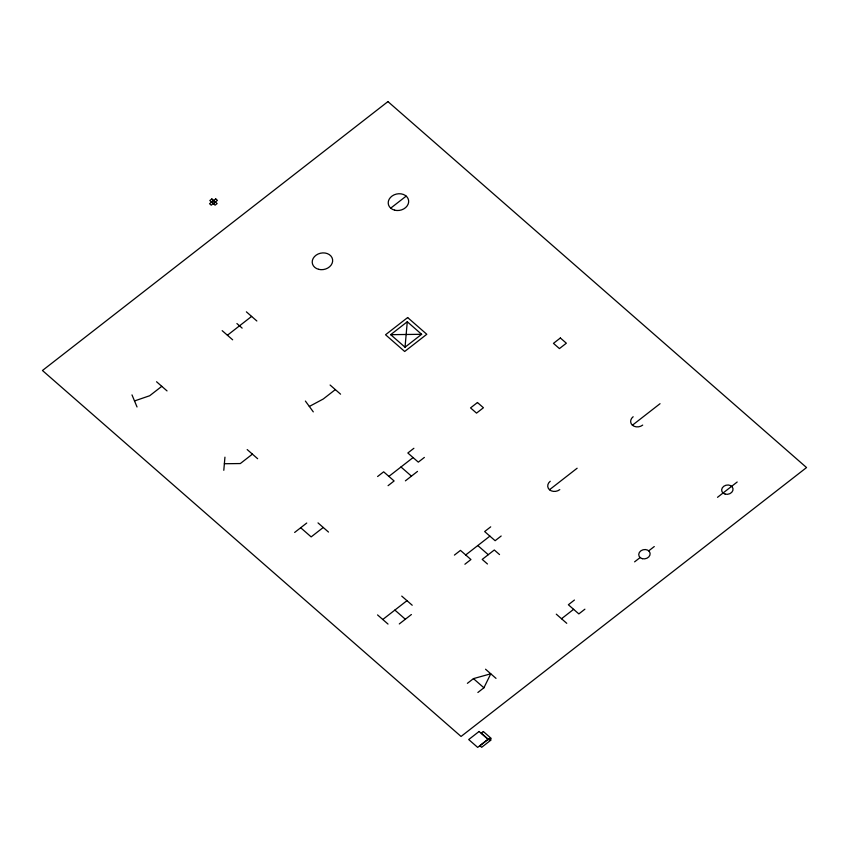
<?xml version="1.0" encoding="UTF-8"?>
<svg xmlns="http://www.w3.org/2000/svg" width="849" height="849" viewBox="0 0 849 849"><rect width="100%" height="100%" fill="white"/><g stroke="black" fill="none" stroke-linecap="round" stroke-linejoin="round"><path stroke-width="1.27" d="M223.796 470.304L224.943 457.176M405.037 347.209L407.276 321.75L421.624 334.304L405.037 347.209L390.689 334.665L407.276 321.75M477.87 692.487L483.909 687.786L490.775 673.798L473.445 678.627L467.396 683.339M211.507 201.998L213.534 200.417M213.407 203.664L215.444 202.083M161.788 386.327L149.689 395.74L134.513 400.94M227.426 335.238L251.612 316.412M390.699 208.154L406.183 196.108M252.418 454.141L240.32 463.554L224.369 463.734M335.334 389.606L323.236 399.019L309.333 406.459M294.645 532.45L306.733 523.037M377.603 476.522L383.652 471.821L394.116 480.969L388.078 485.67M413.887 448.283L407.838 452.995L418.313 462.143L424.362 457.431M323.246 527.484L311.159 536.897L300.684 527.738M388.884 476.395L413.081 457.569M405.398 480.842L417.496 471.418M454.417 555.097L460.466 550.385L470.93 559.533L464.891 564.245M490.701 526.847L484.652 531.559L495.126 540.707L501.175 536.006M382.782 619.494L406.968 600.668M465.698 554.959L489.894 536.133M550.237 481.266A7.354 5.932 -11.7 0 0 549.494 489.746L577.129 468.234M633.152 416.732A7.354 5.932 -11.7 0 0 632.409 425.211L660.044 403.7M399.295 623.941L411.394 614.527M574.423 600.041L568.374 604.753L578.848 613.901L584.897 609.189M561.518 618.741L573.616 609.327M634.596 561.858L640.125 557.56M648.742 550.842L654.271 546.544M717.511 497.323L737.187 482.009M390.689 334.665L421.624 334.304M246.38 311.838L256.844 320.986M330.102 385.032L340.566 394.18M236.903 323.543L242.135 328.117M400.983 466.982L411.447 476.13M499.541 554.567L494.309 549.993L482.211 559.406L487.453 563.98M477.796 545.546L488.26 554.694M556.286 614.167L566.75 623.315M222.183 330.664L232.658 339.812M247.186 449.567L257.65 458.715M156.556 381.753L167.02 390.901M318.014 522.899L328.489 532.058M401.736 596.094L412.211 605.241M485.543 669.214L496.007 678.372M394.881 610.081L405.344 619.239M473.445 678.627L483.909 687.786M377.55 614.92L388.014 624.068M305.385 401.057L313.292 411.871M131.988 394.902L137.029 406.968M642.704 425.094A7.354 5.932 -11.7 0 1 632.409 425.211M559.788 489.629A7.354 5.932 -11.7 0 1 549.494 489.746M211.857 198.942L209.82 200.534L215.094 205.14L217.132 203.558L211.857 198.942M215.72 198.899L209.544 203.707L211.221 205.182L217.408 200.375L215.72 198.899M387.94 101.604L42.45 370.504L461.06 736.454L806.55 467.555L387.94 101.604M407.658 317.547L385.542 334.761L404.676 351.486L426.792 334.283L407.658 317.547M477.456 402.522L470.548 407.891L476.522 413.123L483.431 407.743L477.456 402.522M560.372 337.987L553.463 343.357L559.438 348.589L566.347 343.208L560.372 337.987M479.069 731.488L468.712 739.553L477.679 747.396L488.048 739.33L479.069 731.488M483.346 731.53L481.277 733.143L489.12 740.01L491.2 738.397L483.346 731.53M489.257 738.418L479.865 745.73L481.659 747.3L491.062 739.988L489.257 738.418M394.636 210.17A10.305 8.31 -11.7 0 0 408.571 200.226A10.305 8.31 -11.7 0 0 392.121 195.992A10.305 8.31 -11.7 0 0 394.636 210.17M318.619 269.324A10.305 8.31 -11.7 0 0 332.564 259.391A10.305 8.31 -11.7 0 0 316.115 255.156A10.305 8.31 -11.7 0 0 318.619 269.324M725.226 494.139A5.741 4.627 -11.7 0 0 732.995 488.61A5.741 4.627 -11.7 0 0 723.826 486.244A5.741 4.627 -11.7 0 0 725.226 494.139M642.311 558.684A5.741 4.627 -11.7 0 0 650.079 553.145A5.741 4.627 -11.7 0 0 640.91 550.789A5.741 4.627 -11.7 0 0 642.311 558.684"/></g></svg>
